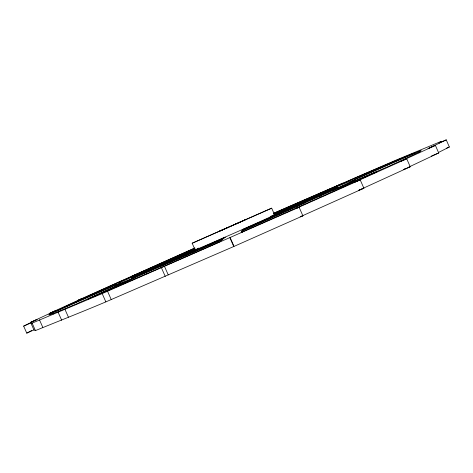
<?xml version="1.0" encoding="UTF-8"?>
<svg xmlns="http://www.w3.org/2000/svg" width="473" height="473" viewBox="0 0 473 473"><rect width="100%" height="100%" fill="white"/><g stroke="black" fill="none" stroke-linecap="round" stroke-linejoin="round"><path stroke-width="0.71" d="M33.955 329.923L26.766 333.134L23.65 326.122L30.851 322.923L33.955 329.923L35.44 330.597C58.894 321.007 82.497 311.772 105.857 301.88L233.774 246.516L302.886 215.824L299.102 207.227L296.441 208.268L360.213 179.876L363.885 188.236L300.189 216.782L302.886 215.824M241.916 230.925L241.129 232.42A188.485 2.046 -23.8 0 0 376.88 171.711L319.783 196.141A115.737 1.242 -23.8 0 1 241.916 230.925L242.483 232.202M242.667 229.506L242.105 230.57A96.971 1.041 -23.8 0 0 305.848 202.101L242.667 229.506L243.228 230.783M30.851 322.923L32.123 323.13L102.186 293.591L299.102 207.227M26.766 333.134L31.792 330.456M438.424 152.519L449.35 146.973L446.24 139.866L438.95 143.053L441.321 141.321L396.279 160.022L273.855 213.152M23.65 326.122L37.042 319.517L30.485 322.403L55.217 310.897L49.606 313.357L82.491 298.368L77.968 300.331L194.852 247.994M446.24 139.866L428.053 148.581L435.397 145.4L438.708 152.956L408.861 167.046M274.606 214.807L271.679 208.173L192.168 243.234L195.089 249.85M405.544 168.613L403.558 169.553L410.221 166.762L406.715 158.768L400.069 161.612L435.397 145.4M194.722 249.72L134.557 276.433A94.576 0.987 -23.8 0 1 163.806 262.876L195.39 249.36M192.168 243.234L271.679 208.173M410.221 166.762L358.8 190.282L363.885 188.236M274.287 214.322L296.79 204.135A93.678 0.97 -23.8 0 0 274.559 213.766M146.612 272.466L88.096 298.983A188.425 2.046 -23.8 0 0 220.223 241.632L222.759 239.368A115.702 1.242 -23.8 0 1 146.612 272.466L147.209 273.802M354.579 178.209L318.376 194.616A112.958 1.183 -23.8 0 1 352.379 180.42L415.223 152.726A183.855 1.945 -23.8 0 0 354.579 178.209L355.146 179.509M406.715 158.768L355.158 181.993L360.213 179.876M235.087 224.35L245.138 219.874L218.632 231.563L228.122 227.424M52.657 312.736L115.714 284.947A114.507 1.218 -23.8 0 0 135.349 277.249L77.111 303.625A186.433 2.004 -23.8 0 1 52.657 312.736L53.248 314.066M418.392 151.531A186.581 2.004 -23.8 0 1 388.629 166.336L331.685 190.72A114.596 1.218 -23.8 0 0 354.336 179.764L418.392 151.531L418.983 152.88M446.695 148.126L449.35 146.973M195.136 249.188L175.595 257.554A93.648 0.97 -23.8 0 1 194.864 248.91M431.352 156.102L438.708 152.956M119.628 281.778L154.163 267.003A112.87 1.183 -23.8 0 0 118.238 283.623L56.364 310.897A183.707 1.945 -23.8 0 1 119.628 281.778L120.195 283.067M107.495 291.137L111.137 299.362M102.186 293.591L105.857 301.88M64.943 309.307L68.431 317.164M58.179 312.369L61.691 320.274M39.466 319.843L42.765 327.275M32.123 323.13L35.44 330.597M230.15 237.623L233.94 246.202M229.949 237.848L233.774 246.516M164.498 266.411L168.246 274.89M161.47 267.878L165.254 276.439M354.336 179.764L354.927 181.112M319.783 196.141L320.375 197.489M262.763 220.536L263.319 221.802M194.356 248.958A111.758 1.159 -23.8 0 0 165.917 261.699L131.24 276.545A181.851 1.904 -23.8 0 1 194.87 248.13M274.151 213.766A111.794 1.159 -23.8 0 1 306.882 199.559L343.15 183.134A181.916 1.91 -23.8 0 0 273.418 213.489M270.266 216.504A43.504 0.455 -23.8 0 1 239.048 230.995A43.504 0.455 -23.8 0 1 196.336 249.206M197.07 248.851A43.504 0.455 -23.8 0 1 198.695 248.089M225.154 237.221L223.357 238.835A96.941 1.041 -23.8 0 1 160.95 265.968L225.154 237.221M282.186 211.567L274.712 215.114L317.767 196.673A96.019 1.017 -23.8 0 0 337.515 187.178L282.186 211.567M193.965 250.702L149.628 270.781A95.942 1.017 -23.8 0 1 132.339 277.616L193.965 250.702M308.295 199.186L273.897 214.777L335.877 187.698A94.653 0.987 -23.8 0 0 308.295 199.186"/></g></svg>
